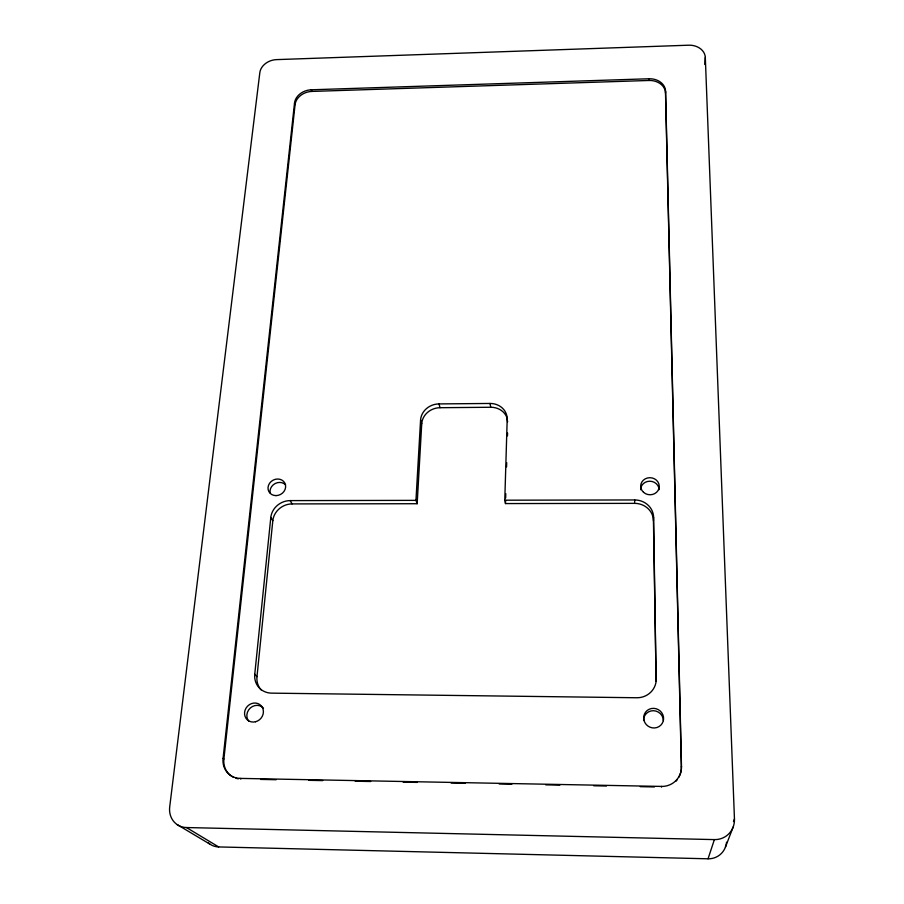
<?xml version="1.0" encoding="UTF-8"?>
<svg xmlns="http://www.w3.org/2000/svg" width="904" height="904" viewBox="0 0 904 904"><rect width="100%" height="100%" fill="white"/><g stroke="black" fill="none" stroke-linecap="round" stroke-linejoin="round"><path stroke-width="1.36" d="M634.664 499.957A18.713 17.379 3.7 0 1 653.581 517.235L656.123 681.209L653.445 520.557A18.6 17.289 3.8 0 0 634.642 503.358L634.664 499.957L504.782 500.194L507.189 419.399A17.82 16.091 -11.7 0 0 489.991 403.455L438.994 403.918A17.752 15.967 -15.8 0 0 420.575 420.077L415.953 500.364L417.162 503.72L292.071 503.912A18.193 16.374 -30.5 0 0 272.816 520.704L256.973 676.678A19.334 17.764 -44.1 0 0 261.064 689.876M678.881 777.191A20.577 19.865 44.7 0 0 681.367 767.089L665.514 93.01A16.295 13.119 -3.3 0 0 648.993 80.467L649.015 78.761L311.326 89.79A15.797 12.588 -16.4 0 0 294.512 103.079L223.073 758.354A20.25 18.464 -52.2 0 0 240.046 778.389L240.837 779.033M634.642 503.358L505.494 503.573L505.585 500.748M505.664 497.923L505.788 493.697M506.579 466.882L506.703 462.645M507.494 435.841L507.573 433.016M665.514 93.01L665.581 91.327A16.317 13.131 -3.3 0 0 649.015 78.761M653.445 520.557L653.581 517.235M417.162 503.72L421.727 423.784L420.575 420.077M704.804 64.489L705.312 57.449A16.215 12.871 -2.1 0 0 688.667 45.2L276.534 59.619A15.583 12.227 -17.2 0 0 259.832 72.625L169.703 806.933A20.747 18.6 -55.5 0 0 186.473 827.544L218.655 846.935L708.047 858.8A19.865 18.792 53.7 0 0 726.567 842.189M656.281 678.689A19.718 19.086 21.1 0 1 636.823 697.752L271.528 693.142A19.447 17.854 -43.9 0 1 254.758 674.203L270.804 517.461A18.295 16.453 -30.4 0 1 290.173 500.601L415.953 500.364M661.479 787.068L661.547 786.423A20.622 19.899 44.6 0 0 681.48 766.4L665.581 91.327M233.684 777.384A20.204 18.43 -52.3 0 1 223.887 759.032L295.066 104.706L294.512 103.079M681.367 767.089L681.48 766.4M708.047 858.8L714.386 839.601A21.402 20.261 50.4 0 0 734.455 818.979L705.312 57.449M733.483 821.555L734.455 818.979M725.437 847.093L733.178 826.99M295.066 104.706A15.775 12.566 -16.4 0 1 311.846 91.428L648.993 80.467M421.727 423.784A17.662 15.899 -15.9 0 1 440.033 407.704L490.759 407.263A17.718 16.023 -11.7 0 1 507.393 418.981M240.046 778.389L661.547 786.423M260.601 779.406L276.127 779.711M308.592 780.321L322.705 780.593M355.17 781.214L370.696 781.508M403.161 782.129L417.286 782.401M451.164 783.045L465.277 783.316M499.155 783.971L511.856 784.209M545.733 784.853L559.847 785.124M593.725 785.768L606.426 786.017M640.303 786.661L654.417 786.932M186.473 827.544L714.386 839.601M177.173 824.606L209.977 844.178M223.073 758.354L223.887 759.032M254.758 674.203L256.973 676.678M270.804 517.461L272.816 520.704M290.173 500.601L292.071 503.912M311.326 89.79L311.846 91.428M438.994 403.918L440.033 407.704M504.782 500.194L505.494 503.573M489.991 403.455L490.759 407.263M507.189 419.399L507.641 421.897M218.655 846.935A19.255 17.402 -57.9 0 1 208.18 842.765M248.928 721.392A9.831 8.995 -48.1 0 1 250.284 708.024A9.831 8.995 -48.1 0 1 263.471 708.194M270.126 492.827A8.995 8.023 -29.3 0 1 275.144 483.538A8.995 8.023 -29.3 0 1 285.54 484.804M640.631 489.708A9.232 8.486 4 0 1 649.727 481.222A9.232 8.486 4 0 1 659.095 489.663M643.58 720.307A9.989 9.673 33 0 1 653.332 710.702A9.989 9.673 33 0 1 663.378 720.59M238.362 778.819A20.204 18.43 -52.3 0 1 235.967 778.265M677.458 779.384A20.577 19.865 44.7 0 1 675.751 781.35M255.493 721.765A9.887 9.051 -47.9 0 0 261.279 705.888A9.887 9.051 -47.9 0 0 245.153 709.968A9.887 9.051 -47.9 0 0 255.493 721.765M644.055 720.59A10.057 9.729 32.4 0 0 660.79 725.2A10.057 9.729 32.4 0 0 656.044 708.713A10.057 9.729 32.4 0 0 644.055 720.59M276.002 495.607A9.051 8.057 -29.2 0 0 284.839 483.109A9.051 8.057 -29.2 0 0 269.629 483.199A9.051 8.057 -29.2 0 0 276.002 495.607M643.524 492.307A9.289 8.531 3.8 0 0 658.982 488.397A9.289 8.531 3.8 0 0 647.422 478.001A9.289 8.531 3.8 0 0 643.524 492.307"/></g></svg>
